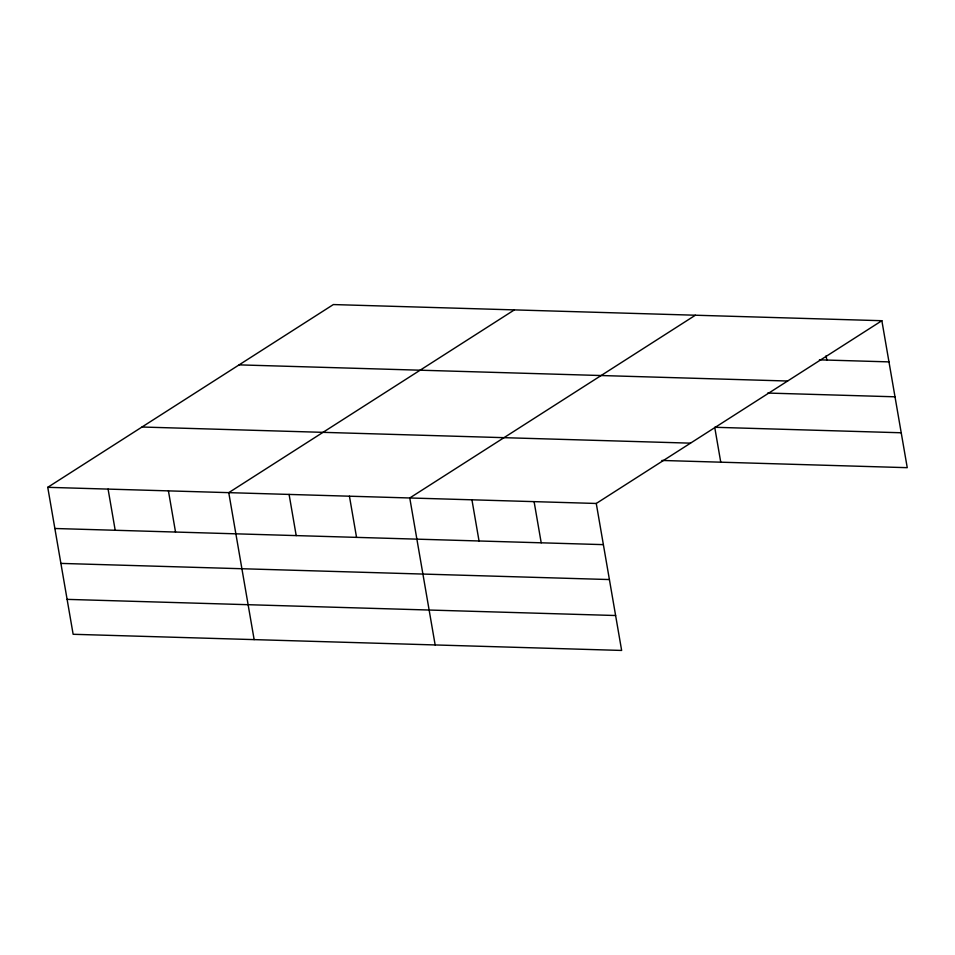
<?xml version="1.0" encoding="UTF-8"?>
<svg xmlns="http://www.w3.org/2000/svg" width="955" height="955" viewBox="0 0 955 955"><rect width="100%" height="100%" fill="white"/><g stroke="black" fill="none" stroke-linecap="round" stroke-linejoin="round"><path stroke-width="1.43" d="M881.859 320.713L596.266 503.464L621.645 650.439L73.141 634.287L47.75 487.325L333.355 304.561L881.859 320.713L907.25 467.675L661.887 460.453M514.363 309.898L228.758 492.649L254.149 639.611M695.371 315.222L409.767 497.973L435.158 644.947M819.414 359.844L888.974 361.885M239.108 364.87L787.612 381.021M767.713 393.054L895.002 396.803M901.222 432.77L714.722 427.279L720.75 462.184M141.997 427.016L690.513 443.156M47.75 487.325L596.266 503.464M54.865 528.497L603.369 544.637M60.893 563.402L609.409 579.554M67.101 599.37L615.617 615.521M826.075 355.797L826.815 360.059M534.096 501.638L541.21 542.81M471.937 499.811L479.04 540.984M349.435 496.206L356.549 537.379M289.09 494.427L296.205 535.6M168.426 490.87L175.529 532.042M108.082 489.091L115.197 530.276"/></g></svg>
